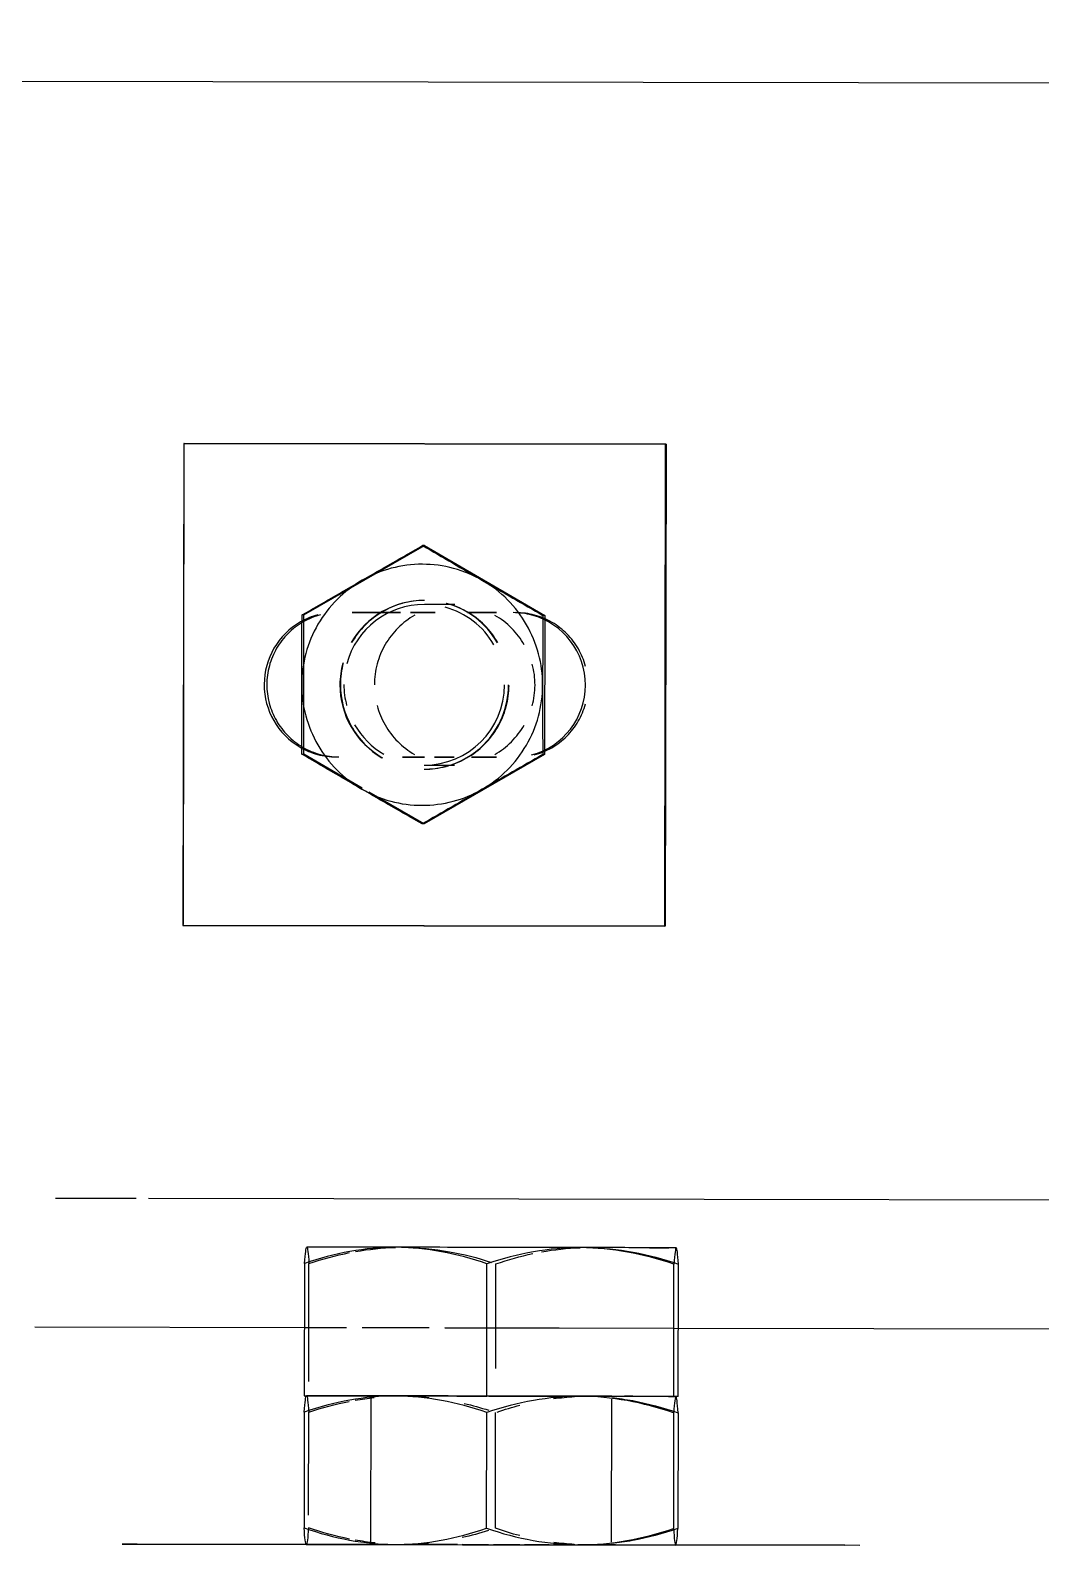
# Model space of a CAD drawing. Header units: metres. Extents: x -354 to -91, y 3 to 562.
# Drawn here: x -273.7244 to -273.5987, y 509.7074 to 509.8979 of the extents above; entities that cross this region are included whole.
import ezdxf

# ---------------------------------------------------------------- set-up
doc = ezdxf.new("R2010")
doc.units = ezdxf.units.M
doc.layers.add('A-DETL-GENF', color=7, linetype='Continuous', lineweight=9)
doc.layers.add('A-GENM', color=7, linetype='Continuous', lineweight=25)

# ---------------------------------------------------------------- blocks, each defined once
blk = doc.blocks.new('T2DPAA-T2D-C3S-RW-M2D-100010_dwg-40802999-DRG-2873034 - CONSTRUCTION SEQUENCE STAGE A8')
at = {"color": 254, "lineweight": 25, "true_color": 0xd0d0d0}
for p, q in [((14.18899, -591.67854), (14.18643, -591.66885)), ((14.20703, -591.74693), (14.18939, -591.68005)), ((14.25023, -591.91064), (14.20703, -591.74693))]:
    blk.add_line(p, q, dxfattribs=at)
blk = doc.blocks.new('T2DPAA-T2D-PWC-RW-M2D-100010_RoadDesign_rvt-1-DRG-2873034 - CONSTRUCTION SEQUENCE STAGE A8')
at = {"color": 254, "lineweight": 25, "true_color": 0xd0d0d0, "rotation": 75.11694444444437}
blk.add_blockref('T2DPAA-T2D-C3S-RW-M2D-100010_dwg-40802999-DRG-2873034 - CONSTRUCTION SEQUENCE STAGE A8', (-1722.33704, 648.01046), dxfattribs=at)
blk = doc.blocks.new('Adaptive point Fascia Panel Bracket - Type T04-68485585-DRG-2873034 - CONSTRUCTION SEQUENCE STAGE A8')
at = {"layer": 'A-GENM', "color": 253, "true_color": 0xa3a3a3}
for p, q in [((-1146.58267, 509.89108), (-1146.9026, 509.89165)), ((-1146.58267, 509.89108), (-1146.90226, 509.89165)), ((-1146.85775, 509.84657), (-1146.85786, 509.78657)), ((-1146.85779, 509.78667), (-1146.85769, 509.84648)), ((-1146.79776, 509.84647), (-1146.85775, 509.84657)), ((-1146.85769, 509.84657), (-1146.85775, 509.84657)), ((-1146.85769, 509.84657), (-1146.79776, 509.84647)), ((-1146.79787, 509.78647), (-1146.79776, 509.84647)), ((-1146.7977, 509.84647), (-1146.79781, 509.78647)), ((-1146.7977, 509.84647), (-1146.79776, 509.84647)), ((-1146.84279, 509.82521), (-1146.82778, 509.83384)), ((-1146.82778, 509.83384), (-1146.82801, 509.83384)), ((-1146.82778, 509.83384), (-1146.8128, 509.82515)), ((-1146.82401, 509.82651), (-1146.82779, 509.82652)), ((-1146.84279, 509.82521), (-1146.84302, 509.82521)), ((-1146.84282, 509.80789), (-1146.84279, 509.82521)), ((-1146.83679, 509.82553), (-1146.83316, 509.82553)), ((-1146.83316, 509.82553), (-1146.83679, 509.82553)), ((-1146.83316, 509.82553), (-1146.83076, 509.82552)), ((-1146.83076, 509.82552), (-1146.83316, 509.82553)), ((-1146.82952, 509.82552), (-1146.82645, 509.82552)), ((-1146.82645, 509.82552), (-1146.82952, 509.82552)), ((-1146.82242, 509.82551), (-1146.8188, 509.8255)), ((-1146.8188, 509.8255), (-1146.82242, 509.82551)), ((-1146.8128, 509.82515), (-1146.81303, 509.82515)), ((-1146.8128, 509.82515), (-1146.81283, 509.80783)), ((-1146.84305, 509.80789), (-1146.84282, 509.80789)), ((-1146.83554, 509.80366), (-1146.84282, 509.80789)), ((-1146.82776, 509.80752), (-1146.8305, 509.80752)), ((-1146.8305, 509.80752), (-1146.82776, 509.80752)), ((-1146.81283, 509.80783), (-1146.82784, 509.7992)), ((-1146.82409, 509.80751), (-1146.82652, 509.80752)), ((-1146.82652, 509.80752), (-1146.82409, 509.80751)), ((-1146.81883, 509.8075), (-1146.82193, 509.80751)), ((-1146.82193, 509.80751), (-1146.81883, 509.8075)), ((-1146.81283, 509.80783), (-1146.81306, 509.80783)), ((-1146.82783, 509.80652), (-1146.82404, 509.80651)), ((-1146.82784, 509.7992), (-1146.83467, 509.80316)), ((-1146.82784, 509.7992), (-1146.82807, 509.7992)), ((-1146.85786, 509.78657), (-1146.79787, 509.78647)), ((-1146.85786, 509.78657), (-1146.85779, 509.78657)), ((-1146.79787, 509.78647), (-1146.85779, 509.78657)), ((-1146.79781, 509.78647), (-1146.79787, 509.78647)), ((-1146.84177, 509.74654), (-1146.84244, 509.74654)), ((-1146.84153, 509.74654), (-1146.84243, 509.74654)), ((-1146.83959, 509.74654), (-1146.84177, 509.74654)), ((-1146.83911, 509.74654), (-1146.84153, 509.74654)), ((-1146.83604, 509.74653), (-1146.83959, 509.74654)), ((-1146.83135, 509.74652), (-1146.83604, 509.74653)), ((-1146.82726, 509.74652), (-1146.83135, 509.74652)), ((-1146.82727, 509.74652), (-1146.83052, 509.74652)), ((-1146.82493, 509.74651), (-1146.82727, 509.74652)), ((-1146.82585, 509.74652), (-1146.82726, 509.74652)), ((-1146.81992, 509.7465), (-1146.82585, 509.74652)), ((-1146.81395, 509.74649), (-1146.81992, 509.7465)), ((-1146.80836, 509.74648), (-1146.81395, 509.74649)), ((-1146.80352, 509.74648), (-1146.80836, 509.74648)), ((-1146.79976, 509.74647), (-1146.80352, 509.74648)), ((-1146.79644, 509.74646), (-1146.79735, 509.74646)), ((-1146.84271, 509.74449), (-1146.84274, 509.72805)), ((-1146.84219, 509.7298), (-1146.84216, 509.74449)), ((-1146.82002, 509.728), (-1146.82, 509.74445)), ((-1146.81891, 509.73144), (-1146.81889, 509.74445)), ((-1146.79675, 509.72796), (-1146.79672, 509.74441)), ((-1146.7962, 509.72796), (-1146.79617, 509.74441)), ((-1146.84274, 509.72805), (-1146.84219, 509.72804)), ((-1146.82002, 509.728), (-1146.84274, 509.72805)), ((-1146.83138, 509.72802), (-1146.84247, 509.72804)), ((-1146.83539, 509.72803), (-1146.84247, 509.72804)), ((-1146.84219, 509.72804), (-1146.83404, 509.72803)), ((-1146.83447, 509.72773), (-1146.8345, 509.70983)), ((-1146.83447, 509.72803), (-1146.83388, 509.72803)), ((-1146.83404, 509.72803), (-1146.83447, 509.72803)), ((-1146.83261, 509.72803), (-1146.83404, 509.72803)), ((-1146.8323, 509.72803), (-1146.83388, 509.72803)), ((-1146.83261, 509.72803), (-1146.8303, 509.72802)), ((-1146.8303, 509.72802), (-1146.83261, 509.72803)), ((-1146.82726, 509.72802), (-1146.83138, 509.72802)), ((-1146.8303, 509.72802), (-1146.82724, 509.72802)), ((-1146.82724, 509.72802), (-1146.8303, 509.72802)), ((-1146.82731, 509.72802), (-1146.82989, 509.72802)), ((-1146.82985, 509.72802), (-1146.82724, 509.72802)), ((-1146.82728, 509.72802), (-1146.82985, 509.72802)), ((-1146.82589, 509.72802), (-1146.82726, 509.72802)), ((-1146.82724, 509.72802), (-1146.82721, 509.72802)), ((-1146.82721, 509.72802), (-1146.82724, 509.72802)), ((-1146.82003, 509.728), (-1146.82721, 509.72802)), ((-1146.8267, 509.72802), (-1146.82365, 509.72801)), ((-1146.82003, 509.728), (-1146.82589, 509.72802)), ((-1146.82305, 509.72801), (-1146.82002, 509.728)), ((-1146.79675, 509.72796), (-1146.82002, 509.728)), ((-1146.80839, 509.72798), (-1146.81995, 509.728)), ((-1146.81978, 509.728), (-1146.80664, 509.72798)), ((-1146.80664, 509.72798), (-1146.81978, 509.728)), ((-1146.81916, 509.728), (-1146.81588, 509.728)), ((-1146.81586, 509.728), (-1146.81899, 509.728)), ((-1146.81892, 509.728), (-1146.81589, 509.728)), ((-1146.81529, 509.728), (-1146.81224, 509.72799)), ((-1146.8117, 509.72799), (-1146.80909, 509.72799)), ((-1146.80902, 509.72799), (-1146.81165, 509.72799)), ((-1146.79738, 509.72796), (-1146.80839, 509.72798)), ((-1146.80664, 509.72798), (-1146.80507, 509.72798)), ((-1146.80507, 509.72798), (-1146.80447, 509.72798)), ((-1146.8049, 509.72798), (-1146.80447, 509.72798)), ((-1146.8045, 509.70984), (-1146.80447, 509.72761)), ((-1146.80447, 509.72798), (-1146.79675, 509.72796)), ((-1146.79647, 509.72796), (-1146.79714, 509.72796)), ((-1146.7962, 509.72796), (-1146.79675, 509.72796)), ((-1146.84275, 509.72599), (-1146.84277, 509.7116)), ((-1146.84222, 509.71316), (-1146.84219, 509.72599)), ((-1146.82005, 509.71156), (-1146.82003, 509.72595)), ((-1146.81895, 509.71156), (-1146.81892, 509.72595)), ((-1146.79676, 509.72591), (-1146.79678, 509.71152)), ((-1146.7962, 509.72591), (-1146.79623, 509.71152)), ((-1146.86543, 509.70959), (-1146.77545, 509.70943)), ((-1146.86356, 509.70958), (-1146.86543, 509.70959)), ((-1146.83392, 509.70953), (-1146.86356, 509.70958)), ((-1146.8425, 509.70954), (-1146.83142, 509.70952)), ((-1146.8425, 509.70954), (-1146.83542, 509.70953)), ((-1146.835, 509.70953), (-1146.83456, 509.70953)), ((-1146.83439, 509.70953), (-1146.83276, 509.70953)), ((-1146.83233, 509.70953), (-1146.83391, 509.70953)), ((-1146.83142, 509.70952), (-1146.82726, 509.70952)), ((-1146.82727, 509.70952), (-1146.83033, 509.70952)), ((-1146.82992, 509.70952), (-1146.82734, 509.70952)), ((-1146.82727, 509.70952), (-1146.82989, 509.70952)), ((-1146.82727, 509.70952), (-1146.82499, 509.70951)), ((-1146.82673, 509.70952), (-1146.82724, 509.70952)), ((-1146.82723, 509.70952), (-1146.82697, 509.70952)), ((-1146.82722, 509.70952), (-1146.80624, 509.70948)), ((-1146.82674, 509.70952), (-1146.82371, 509.70951)), ((-1146.82369, 509.70951), (-1146.82673, 509.70952)), ((-1146.82592, 509.70952), (-1146.80842, 509.70948)), ((-1146.82309, 509.70951), (-1146.81982, 509.7095)), ((-1146.81982, 509.7095), (-1146.82308, 509.70951)), ((-1146.81592, 509.7095), (-1146.81919, 509.7095)), ((-1146.81591, 509.7095), (-1146.81919, 509.7095)), ((-1146.81902, 509.7095), (-1146.81589, 509.7095)), ((-1146.81228, 509.70949), (-1146.81532, 509.7095)), ((-1146.81518, 509.7095), (-1146.81224, 509.70949)), ((-1146.80912, 509.70949), (-1146.81173, 509.70949)), ((-1146.80908, 509.70949), (-1146.81173, 509.70949)), ((-1146.81168, 509.70949), (-1146.80905, 509.70949)), ((-1146.81148, 509.70949), (-1146.80906, 509.70949)), ((-1146.80636, 509.70948), (-1146.80868, 509.70948)), ((-1146.80842, 509.70948), (-1146.79651, 509.70946)), ((-1146.8051, 509.70948), (-1146.80667, 509.70948)), ((-1146.80494, 509.70948), (-1146.80636, 509.70948)), ((-1146.80624, 509.70948), (-1146.80462, 509.70948)), ((-1146.80592, 509.70948), (-1146.80445, 509.70948)), ((-1146.8045, 509.70948), (-1146.80494, 509.70948)), ((-1146.77545, 509.70943), (-1146.80451, 509.70948)), ((-1146.8029, 509.70947), (-1146.7965, 509.70946)), ((-1146.77358, 509.70942), (-1146.77545, 509.70943))]:
    blk.add_line(p, q, dxfattribs=at)
for centre, major_axis, ratio, start_param, end_param in [((-1146.82807, 509.81652), (0.00003, 0.015), 0.999782, 0.261751, 0.523551), ((-1146.82807, 509.81652), (0.00003, 0.015), 0.999782, 6.283137, 6.544937), ((-1146.82807, 509.81652), (0.00003, 0.015), 0.999782, 6.021338, 6.283137), ((-1146.82807, 509.81652), (0.00003, 0.015), 0.999782, 5.759539, 6.021338), ((-1146.82807, 509.81652), (0.00003, 0.015), 0.999782, 0.523551, 0.78535), ((-1146.82807, 509.81652), (0.00003, 0.015), 0.999782, 5.497739, 5.759539), ((-1146.82807, 509.81652), (0.00003, 0.015), 0.999782, 0.78535, 1.04715), ((-1146.82781, 509.81652), (0.00002, 0.01), 0.999782, 0, 1.308949), ((-1146.82781, 509.81652), (0.00002, 0.0105), 0.999782, 0, 1.04715), ((-1146.82775, 509.81652), (0.00002, 0.0105), 0.999782, 0.268217, 0.523551), ((-1146.82775, 509.81652), (0.00002, 0.0105), 0.999782, 0.00598, 0.261751), ((-1146.82781, 509.81652), (0.00002, 0.01), 0.999782, 5.23594, 6.021338), ((-1146.82781, 509.81652), (0.00002, 0.0105), 0.999782, 5.23594, 6.021338), ((-1146.82775, 509.81652), (0.00002, 0.0105), 0.999782, 5.766014, 6.021338), ((-1146.82807, 509.81652), (0.00003, 0.015), 0.999782, 5.23594, 5.497739), ((-1146.83874, 509.81654), (0.00002, 0.009), 0.999782, 0.523551, 2.617946), ((-1146.83841, 509.81654), (0.00002, 0.009), 0.999782, 0.523551, 0.78535), ((-1146.83874, 509.81654), (0.00002, 0.009), 0.999782, 0.261751, 0.523551), ((-1146.83841, 509.81654), (0.00002, 0.009), 0.999782, 0.261751, 0.523551), ((-1146.82775, 509.81652), (0.00002, 0.0105), 0.999782, 0.523551, 0.78535), ((-1146.82402, 509.81651), (0.00002, 0.01), 0.999782, 0.523551, 0.78535), ((-1146.82775, 509.81652), (0.00002, 0.0105), 0.999782, 5.497739, 5.759539), ((-1146.82402, 509.81651), (0.00002, 0.01), 0.999782, 5.497739, 5.759539), ((-1146.81675, 509.8165), (0.00002, 0.009), 0.999782, 6.021338, 6.283137), ((-1146.81642, 509.8165), (0.00002, 0.009), 0.999782, 6.021338, 6.283137), ((-1146.81675, 509.8165), (0.00002, 0.009), 0.999782, 3.403344, 6.021338), ((-1146.81642, 509.8165), (0.00002, 0.009), 0.999782, 5.759539, 6.021338), ((-1146.81642, 509.8165), (0.00002, 0.009), 0.999782, 5.497739, 5.759539), ((-1146.83841, 509.81654), (0.00002, 0.009), 0.999782, 0.78535, 1.04715), ((-1146.82807, 509.81652), (0.00003, 0.015), 0.999782, 1.04715, 1.308949), ((-1146.82775, 509.81652), (0.00002, 0.0105), 0.999782, 0.78535, 1.04715), ((-1146.82402, 509.81651), (0.00002, 0.01), 0.999782, 0.78535, 1.04715), ((-1146.82775, 509.81652), (0.00002, 0.0105), 0.999782, 5.23594, 5.497739), ((-1146.82402, 509.81651), (0.00002, 0.01), 0.999782, 5.23594, 5.497739), ((-1146.82807, 509.81652), (0.00003, 0.015), 0.999782, 4.97414, 5.23594), ((-1146.81642, 509.8165), (0.00002, 0.009), 0.999782, 5.23594, 5.497739), ((-1146.83841, 509.81654), (0.00002, 0.009), 0.999782, 1.04715, 1.308949), ((-1146.82807, 509.81652), (0.00003, 0.015), 0.999782, 1.308949, 1.570748), ((-1146.82402, 509.81651), (0.00002, 0.01), 0.999782, 1.04715, 1.308949), ((-1146.82807, 509.81652), (0.00003, 0.015), 0.999782, 4.712341, 4.97414), ((-1146.81642, 509.8165), (0.00002, 0.009), 0.999782, 4.97414, 5.23594), ((-1146.83841, 509.81654), (0.00002, 0.009), 0.999782, 1.308949, 1.832548), ((-1146.82781, 509.81652), (0.00002, 0.0105), 0.999782, 1.308949, 1.570748), ((-1146.82775, 509.81652), (0.00002, 0.0105), 0.999782, 1.308949, 1.570748), ((-1146.82402, 509.81651), (0.00002, 0.01), 0.999782, 1.308949, 1.570748), ((-1146.82402, 509.81651), (0.00002, 0.01), 0.999782, 4.712341, 4.97414), ((-1146.82807, 509.81652), (0.00003, 0.015), 0.999782, 1.570748, 1.832548), ((-1146.82781, 509.81652), (0.00002, 0.0105), 0.999782, 1.570748, 2.617946), ((-1146.82775, 509.81652), (0.00002, 0.0105), 0.999782, 1.570748, 2.094347), ((-1146.82781, 509.81652), (0.00002, 0.01), 0.999782, 1.570748, 1.832548), ((-1146.82781, 509.81652), (0.00002, 0.01), 0.999782, 3.141593, 4.712341), ((-1146.82781, 509.81652), (0.00002, 0.0105), 0.999782, 3.926943, 4.712341), ((-1146.82775, 509.81652), (0.00002, 0.0105), 0.999782, 4.450542, 4.704627), ((-1146.82402, 509.81651), (0.00002, 0.01), 0.999782, 4.450542, 4.712341), ((-1146.82807, 509.81652), (0.00003, 0.015), 0.999782, 4.450542, 4.712341), ((-1146.83841, 509.81654), (0.00002, 0.009), 0.999782, 1.832548, 2.094347), ((-1146.82402, 509.81651), (0.00002, 0.01), 0.999782, 1.832548, 2.094347), ((-1146.82775, 509.81652), (0.00002, 0.0105), 0.999782, 4.188742, 4.444876), ((-1146.81642, 509.8165), (0.00002, 0.009), 0.999782, 4.188742, 4.450542), ((-1146.83841, 509.81654), (0.00002, 0.009), 0.999782, 2.094347, 2.356147), ((-1146.82807, 509.81652), (0.00003, 0.015), 0.999782, 1.832548, 2.094347), ((-1146.82775, 509.81652), (0.00002, 0.0105), 0.999782, 2.094347, 2.356146), ((-1146.82781, 509.81652), (0.00002, 0.01), 0.999782, 2.094347, 2.617946), ((-1146.82402, 509.81651), (0.00002, 0.01), 0.999782, 2.094347, 2.356147), ((-1146.82775, 509.81652), (0.00002, 0.0105), 0.999782, 3.926943, 4.188742), ((-1146.82402, 509.81651), (0.00002, 0.01), 0.999782, 3.926943, 4.188742), ((-1146.82807, 509.81652), (0.00003, 0.015), 0.999782, 4.188742, 4.450542), ((-1146.81642, 509.8165), (0.00002, 0.009), 0.999782, 3.926943, 4.188742), ((-1146.83841, 509.81654), (0.00002, 0.009), 0.999782, 2.356147, 2.617946), ((-1146.82807, 509.81652), (0.00003, 0.015), 0.999782, 2.094347, 2.356147), ((-1146.82775, 509.81652), (0.00002, 0.0105), 0.999782, 2.356146, 2.617946), ((-1146.82402, 509.81651), (0.00002, 0.01), 0.999782, 2.356147, 2.617946), ((-1146.82781, 509.81652), (0.00002, 0.0105), 0.999782, 3.665144, 3.926943), ((-1146.82775, 509.81652), (0.00002, 0.0105), 0.999782, 3.665143, 3.926943), ((-1146.82402, 509.81651), (0.00002, 0.01), 0.999782, 3.665144, 3.926943), ((-1146.82807, 509.81652), (0.00003, 0.015), 0.999782, 3.926943, 4.188742), ((-1146.81642, 509.8165), (0.00002, 0.009), 0.999782, 3.665143, 3.926943), ((-1146.83874, 509.81654), (0.00002, 0.009), 0.999782, 2.617946, 2.879745), ((-1146.83841, 509.81654), (0.00002, 0.009), 0.999782, 2.617946, 2.879745), ((-1146.83874, 509.81654), (0.00002, 0.009), 0.999782, 2.879745, 3.141545), ((-1146.83841, 509.81654), (0.00002, 0.009), 0.999782, 2.879745, 3.141545), ((-1146.82781, 509.81652), (0.00002, 0.0105), 0.999782, 3.141593, 3.665143), ((-1146.82775, 509.81652), (0.00002, 0.0105), 0.999782, 3.403344, 3.658678), ((-1146.81642, 509.8165), (0.00002, 0.009), 0.999782, 3.403344, 3.665143), ((-1146.82807, 509.81652), (0.00003, 0.015), 0.999782, 2.356147, 2.617946), ((-1146.82775, 509.81652), (0.00002, 0.0105), 0.999782, 3.141593, 3.397316), ((-1146.82807, 509.81652), (0.00003, 0.015), 0.999782, 3.665143, 3.926943), ((-1146.82807, 509.81652), (0.00003, 0.015), 0.999782, 2.617946, 2.879745), ((-1146.82807, 509.81652), (0.00003, 0.015), 0.999782, 3.403344, 3.665143), ((-1146.82807, 509.81652), (0.00003, 0.015), 0.999782, 2.879745, 3.141545), ((-1146.82807, 509.81652), (0.00003, 0.015), 0.999782, 3.141545, 3.403344), ((-1146.81944, 509.7465), (-0.023, 0.00004), 0.000001, 5.476927, 5.738728), ((-1146.81944, 509.7465), (-0.023, 0.00004), 0.000001, 5.215128, 5.476927), ((-1146.81944, 509.7465), (-0.023, 0.00004), 0.000001, 4.691529, 4.953328), ((-1146.81944, 509.7465), (-0.023, 0.00004), 0.000001, 4.429729, 4.691529), ((-1146.81944, 509.7465), (-0.023, 0.00004), 0.000001, 4.16793, 4.429729), ((-1146.81944, 509.7465), (-0.023, 0.00004), 0.000001, 3.906131, 4.167932), ((-1146.81944, 509.7465), (-0.023, 0.00004), 0.000001, 3.644331, 3.906127), ((-1146.81944, 509.7465), (-0.023, 0.00004), 0.000001, 2.597134, 2.858935), ((-1146.81944, 509.7465), (-0.023, 0.00004), 0.000001, 3.382532, 3.644331), ((-1146.81944, 509.7465), (-0.023, 0.00004), 0.000001, 3.141594, 3.382532), ((-1146.81947, 509.728), (-0.015, 0.00003), 0.000001, 6.28318, 6.524125), ((-1146.81947, 509.728), (-0.015, 0.00003), 0.000001, 6.000526, 6.262333), ((-1146.81947, 509.728), (-0.015, 0.00003), 0.000001, 0.240941, 0.502739), ((-1146.81947, 509.728), (-0.015, 0.00003), 0.000001, 5.738736, 6.000526), ((-1146.81947, 509.728), (-0.015, 0.00003), 0.000001, 5.260088, 5.476927), ((-1146.81947, 509.728), (-0.023, 0.00004), 0.000001, 4.953328, 5.058455), ((-1146.81947, 509.728), (-0.015, 0.00003), 0.000001, 5.215125, 5.257187), ((-1146.81947, 509.728), (-0.015, 0.00003), 0.000001, 5.215128, 5.257191), ((-1146.81947, 509.728), (-0.015, 0.00003), 0.000001, 1.028885, 1.53363), ((-1146.81947, 509.728), (-0.015, 0.00003), 0.000001, 4.996704, 5.215128), ((-1146.81947, 509.728), (-0.015, 0.00003), 0.000001, 4.996704, 5.215127), ((-1146.81947, 509.728), (-0.023, 0.00004), 0.000001, 4.736876, 4.869588), ((-1146.81947, 509.728), (-0.015, 0.00003), 0.000001, 4.749837, 4.953328), ((-1146.81947, 509.728), (-0.015, 0.00003), 0.000001, 4.749837, 4.953328), ((-1146.81947, 509.728), (-0.015, 0.00003), 0.000001, 4.47061, 4.691529), ((-1146.81947, 509.728), (-0.015, 0.00003), 0.000001, 4.207497, 4.429729), ((-1146.81947, 509.728), (-0.015, 0.00003), 0.000001, 4.207497, 4.42973), ((-1146.81947, 509.728), (-0.015, 0.00003), 0.000001, 3.944034, 4.16793), ((-1146.81947, 509.728), (-0.015, 0.00003), 0.000001, 3.944034, 4.16793), ((-1146.81947, 509.728), (-0.015, 0.00003), 0.000001, 3.644336, 3.906131), ((-1146.81947, 509.728), (-0.015, 0.00003), 0.000001, 3.644331, 3.906126), ((-1146.81947, 509.728), (-0.015, 0.00003), 0.000001, 2.597134, 2.858937), ((-1146.81947, 509.728), (-0.015, 0.00003), 0.000001, 3.382528, 3.644331), ((-1146.81947, 509.728), (-0.015, 0.00003), 0.000001, 3.382532, 3.644334), ((-1146.81947, 509.728), (-0.015, 0.00003), 0.000001, 2.858933, 3.120725), ((-1146.81947, 509.728), (-0.015, 0.00003), 0.000001, 3.141593, 3.382533), ((-1146.81947, 509.728), (-0.023, 0.00004), 0.000001, 3.382532, 3.90613), ((-1146.81947, 509.728), (-0.023, 0.00004), 0.000001, 2.858933, 3.120729), ((-1146.8195, 509.7095), (-0.0155, 0.00003), 0.000001, 6.000526, 6.262325), ((-1146.8195, 509.7095), (-0.0155, 0.00003), 0.000001, 0.240944, 0.502739), ((-1146.8195, 509.7095), (-0.015, 0.00003), 0.000001, 6.000526, 6.262327), ((-1146.8195, 509.7095), (-0.015, 0.00003), 0.000001, 0, 0.240939), ((-1146.8195, 509.7095), (-0.015, 0.00003), 0.000001, 0.240939, 0.502737), ((-1146.8195, 509.7095), (-0.0155, 0.00003), 0.000001, 0.502737, 1.026337), ((-1146.8195, 509.7095), (-0.015, 0.00003), 0.000001, 0.502739, 0.764537), ((-1146.8195, 509.7095), (-0.0155, 0.00003), 0.000001, 5.2393, 5.44914), ((-1146.8195, 509.7095), (-0.015, 0.00003), 0.000001, 5.260087, 5.47692), ((-1146.8195, 509.7095), (-0.0155, 0.00003), 0.000001, 1.026336, 1.049429), ((-1146.8195, 509.7095), (-0.015, 0.00003), 0.000001, 1.026337, 1.031291), ((-1146.8195, 509.7095), (-0.023, 0.00004), 0.000001, 1.226875, 1.288137), ((-1146.8195, 509.7095), (-0.015, 0.00003), 0.000001, 1.03129, 2.597137), ((-1146.8195, 509.7095), (-0.015, 0.00003), 0.000001, 4.996704, 5.215131), ((-1146.8195, 509.7095), (-0.023, 0.00004), 0.000001, 4.7263, 4.869588), ((-1146.8195, 509.7095), (-0.015, 0.00003), 0.000001, 4.73362, 4.95333), ((-1146.8195, 509.7095), (-0.0155, 0.00003), 0.000001, 4.478419, 4.691529), ((-1146.8195, 509.7095), (-0.015, 0.00003), 0.000001, 4.207497, 4.429729), ((-1146.8195, 509.7095), (-0.015, 0.00003), 0.000001, 2.858933, 3.120732), ((-1146.8195, 509.7095), (-0.0155, 0.00003), 0.000001, 2.858938, 3.120732), ((-1146.8195, 509.7095), (-0.0155, 0.00003), 0.000001, 3.141589, 3.382532)]:
    blk.add_ellipse(centre, major_axis=major_axis, ratio=ratio, start_param=start_param, end_param=end_param, dxfattribs=at)
for points in [[(-1146.83177, 509.83169), (-1146.83052, 509.83241), (-1146.82926, 509.83313), (-1146.82801, 509.83384)], [(-1146.82801, 509.83384), (-1146.82678, 509.83312), (-1146.82554, 509.8324), (-1146.8243, 509.83168)], [(-1146.83555, 509.82952), (-1146.83429, 509.83025), (-1146.83303, 509.83097), (-1146.83177, 509.83169)], [(-1146.8243, 509.83168), (-1146.82306, 509.83095), (-1146.82181, 509.83023), (-1146.82055, 509.8295)], [(-1146.8393, 509.82736), (-1146.83806, 509.82808), (-1146.83681, 509.8288), (-1146.83555, 509.82952)], [(-1146.82055, 509.8295), (-1146.81929, 509.82877), (-1146.81804, 509.82804), (-1146.81678, 509.82732)], [(-1146.84302, 509.82521), (-1146.84179, 509.82592), (-1146.84055, 509.82664), (-1146.8393, 509.82736)], [(-1146.81678, 509.82732), (-1146.81553, 509.82659), (-1146.81428, 509.82587), (-1146.81303, 509.82515)], [(-1146.84305, 509.82089), (-1146.84304, 509.82234), (-1146.84304, 509.82377), (-1146.84302, 509.82521)], [(-1146.81303, 509.82515), (-1146.81304, 509.82372), (-1146.81305, 509.82228), (-1146.81306, 509.82084)], [(-1146.84307, 509.81655), (-1146.84306, 509.818), (-1146.84306, 509.81945), (-1146.84305, 509.82089)], [(-1146.81306, 509.82084), (-1146.81307, 509.81939), (-1146.81307, 509.81795), (-1146.81307, 509.81649)], [(-1146.84307, 509.8122), (-1146.84307, 509.81364), (-1146.84307, 509.81509), (-1146.84307, 509.81655)], [(-1146.81307, 509.81649), (-1146.81308, 509.81504), (-1146.81308, 509.81359), (-1146.81307, 509.81215)], [(-1146.84305, 509.80789), (-1146.84306, 509.80932), (-1146.84307, 509.81076), (-1146.84307, 509.8122)], [(-1146.81307, 509.81215), (-1146.81307, 509.8107), (-1146.81307, 509.80927), (-1146.81306, 509.80783)], [(-1146.83934, 509.80572), (-1146.84059, 509.80645), (-1146.84182, 509.80717), (-1146.84305, 509.80789)], [(-1146.81306, 509.80783), (-1146.81431, 509.80712), (-1146.81557, 509.8064), (-1146.81682, 509.80568)], [(-1146.83559, 509.80354), (-1146.83685, 509.80427), (-1146.8381, 509.805), (-1146.83934, 509.80572)], [(-1146.81682, 509.80568), (-1146.81808, 509.80496), (-1146.81933, 509.80424), (-1146.8206, 509.80352)], [(-1146.83183, 509.80136), (-1146.83308, 509.80209), (-1146.83433, 509.80281), (-1146.83559, 509.80354)], [(-1146.8206, 509.80352), (-1146.82185, 509.80279), (-1146.82311, 509.80207), (-1146.82435, 509.80135)], [(-1146.82807, 509.7992), (-1146.82932, 509.79992), (-1146.83057, 509.80064), (-1146.83183, 509.80136)], [(-1146.82435, 509.80135), (-1146.8256, 509.80063), (-1146.82684, 509.79991), (-1146.82807, 509.7992)], [(-1146.84257, 509.746), (-1146.84253, 509.74632), (-1146.84249, 509.7465), (-1146.84244, 509.74654)], [(-1146.84244, 509.74654), (-1146.84244, 509.74654), (-1146.84244, 509.74654), (-1146.84243, 509.74654)], [(-1146.84243, 509.74654), (-1146.84239, 509.74652), (-1146.84234, 509.74634), (-1146.84229, 509.746)], [(-1146.83135, 509.74652), (-1146.83326, 509.74651), (-1146.83516, 509.74633), (-1146.83706, 509.74599)], [(-1146.83636, 509.74599), (-1146.83472, 509.74627), (-1146.83306, 509.74645), (-1146.8314, 509.7465)], [(-1146.82565, 509.74597), (-1146.82754, 509.74631), (-1146.82944, 509.7465), (-1146.83135, 509.74652)], [(-1146.83052, 509.74652), (-1146.82856, 509.7465), (-1146.82662, 509.74631), (-1146.82468, 509.74597)], [(-1146.80836, 509.74648), (-1146.81031, 509.74647), (-1146.81226, 509.74629), (-1146.8142, 509.74595)], [(-1146.81323, 509.74595), (-1146.81163, 509.74623), (-1146.81002, 509.7464), (-1146.80841, 509.74646)], [(-1146.80251, 509.74593), (-1146.80445, 509.74627), (-1146.8064, 509.74646), (-1146.80836, 509.74648)], [(-1146.80753, 509.74648), (-1146.80562, 509.74646), (-1146.80371, 509.74627), (-1146.80182, 509.74593)], [(-1146.79644, 509.74646), (-1146.79649, 509.74644), (-1146.79654, 509.74626), (-1146.79658, 509.74592)], [(-1146.79643, 509.74646), (-1146.79644, 509.74646), (-1146.79644, 509.74646), (-1146.79644, 509.74646)], [(-1146.7963, 509.74592), (-1146.79635, 509.74623), (-1146.79639, 509.74641), (-1146.79643, 509.74646)], [(-1146.84271, 509.74449), (-1146.84267, 509.74515), (-1146.84262, 509.74566), (-1146.84257, 509.746)], [(-1146.83706, 509.74599), (-1146.83895, 509.74565), (-1146.84084, 509.74515), (-1146.84271, 509.74449)], [(-1146.84229, 509.746), (-1146.84225, 509.74566), (-1146.8422, 509.74515), (-1146.84216, 509.74449)], [(-1146.84216, 509.74449), (-1146.84049, 509.74506), (-1146.83881, 509.74552), (-1146.83712, 509.74585)], [(-1146.82, 509.74445), (-1146.82187, 509.74512), (-1146.82376, 509.74562), (-1146.82565, 509.74597)], [(-1146.82468, 509.74597), (-1146.82292, 509.74565), (-1146.82118, 509.74521), (-1146.81944, 509.74464)], [(-1146.8142, 509.74595), (-1146.81614, 509.74561), (-1146.81807, 509.74511), (-1146.82, 509.74445)], [(-1146.81889, 509.74445), (-1146.81736, 509.74498), (-1146.81583, 509.74541), (-1146.8143, 509.74574)], [(-1146.79672, 509.74441), (-1146.79865, 509.74508), (-1146.80058, 509.74558), (-1146.80251, 509.74593)], [(-1146.80182, 509.74593), (-1146.79993, 509.74558), (-1146.79805, 509.74507), (-1146.79617, 509.74441)], [(-1146.79658, 509.74592), (-1146.79663, 509.74557), (-1146.79668, 509.74507), (-1146.79672, 509.74441)], [(-1146.79617, 509.74441), (-1146.79621, 509.74507), (-1146.79626, 509.74557), (-1146.7963, 509.74592)], [(-1146.84275, 509.72599), (-1146.8427, 509.72665), (-1146.84265, 509.72716), (-1146.84261, 509.7275)], [(-1146.83709, 509.72749), (-1146.83898, 509.72715), (-1146.84087, 509.72665), (-1146.84275, 509.72599)], [(-1146.84261, 509.7275), (-1146.84256, 509.72782), (-1146.84252, 509.728), (-1146.84248, 509.72804)], [(-1146.84248, 509.72804), (-1146.84247, 509.72804), (-1146.84247, 509.72804), (-1146.84247, 509.72804)], [(-1146.84247, 509.72804), (-1146.84242, 509.72802), (-1146.84237, 509.72784), (-1146.84233, 509.7275)], [(-1146.84233, 509.7275), (-1146.84228, 509.72716), (-1146.84224, 509.72665), (-1146.84219, 509.72599)], [(-1146.84219, 509.72599), (-1146.84052, 509.72656), (-1146.83884, 509.72701), (-1146.83716, 509.72734)], [(-1146.83138, 509.72802), (-1146.83329, 509.72801), (-1146.83519, 509.72783), (-1146.83709, 509.72749)], [(-1146.8364, 509.72749), (-1146.83561, 509.72762), (-1146.83483, 509.72773), (-1146.83404, 509.72782)], [(-1146.82568, 509.72747), (-1146.82757, 509.72781), (-1146.82947, 509.728), (-1146.83138, 509.72802)], [(-1146.82984, 509.72801), (-1146.82897, 509.72798), (-1146.8281, 509.72792), (-1146.82723, 509.72783)], [(-1146.82003, 509.72595), (-1146.8219, 509.72662), (-1146.82379, 509.72712), (-1146.82568, 509.72747)], [(-1146.82283, 509.72708), (-1146.82181, 509.72684), (-1146.8208, 509.72656), (-1146.81978, 509.72624)], [(-1146.81423, 509.72745), (-1146.81617, 509.72711), (-1146.8181, 509.72661), (-1146.82003, 509.72595)], [(-1146.80839, 509.72798), (-1146.81034, 509.72797), (-1146.81229, 509.72779), (-1146.81423, 509.72745)], [(-1146.81171, 509.72769), (-1146.81084, 509.7278), (-1146.80997, 509.72788), (-1146.80909, 509.72793)], [(-1146.80255, 509.72743), (-1146.80449, 509.72777), (-1146.80643, 509.72796), (-1146.80839, 509.72798)], [(-1146.80447, 509.7278), (-1146.8036, 509.72771), (-1146.80272, 509.72758), (-1146.80186, 509.72743)], [(-1146.79676, 509.72591), (-1146.79868, 509.72658), (-1146.80061, 509.72708), (-1146.80255, 509.72743)], [(-1146.80186, 509.72743), (-1146.79996, 509.72708), (-1146.79808, 509.72657), (-1146.7962, 509.72591)], [(-1146.79662, 509.72742), (-1146.79666, 509.72707), (-1146.79671, 509.72657), (-1146.79676, 509.72591)], [(-1146.79648, 509.72796), (-1146.79652, 509.72794), (-1146.79657, 509.72776), (-1146.79662, 509.72742)], [(-1146.79647, 509.72796), (-1146.79647, 509.72796), (-1146.79647, 509.72796), (-1146.79648, 509.72796)], [(-1146.79634, 509.72742), (-1146.79638, 509.72773), (-1146.79642, 509.72791), (-1146.79647, 509.72796)], [(-1146.7962, 509.72591), (-1146.79625, 509.72657), (-1146.79629, 509.72707), (-1146.79634, 509.72742)], [(-1146.81874, 509.72601), (-1146.8178, 509.72634), (-1146.81685, 509.72662), (-1146.8159, 509.72687)], [(-1146.84277, 509.7116), (-1146.8409, 509.71093), (-1146.83901, 509.71043), (-1146.83712, 509.71008)], [(-1146.84264, 509.71009), (-1146.84268, 509.71043), (-1146.84273, 509.71094), (-1146.84277, 509.7116)], [(-1146.84251, 509.70955), (-1146.84255, 509.70959), (-1146.84259, 509.70977), (-1146.84264, 509.71009)], [(-1146.84236, 509.71009), (-1146.84241, 509.70975), (-1146.84245, 509.70957), (-1146.8425, 509.70954)], [(-1146.84222, 509.7116), (-1146.84227, 509.71094), (-1146.84231, 509.71043), (-1146.84236, 509.71009)], [(-1146.83712, 509.71021), (-1146.83883, 509.71055), (-1146.84053, 509.71101), (-1146.84222, 509.7116)], [(-1146.83712, 509.71008), (-1146.83523, 509.70974), (-1146.83333, 509.70955), (-1146.83142, 509.70952)], [(-1146.83393, 509.70972), (-1146.83477, 509.70981), (-1146.8356, 509.70993), (-1146.83643, 509.71008)], [(-1146.83142, 509.70952), (-1146.82951, 509.70954), (-1146.82761, 509.70972), (-1146.82571, 509.71006)], [(-1146.82571, 509.71006), (-1146.82382, 509.7104), (-1146.82193, 509.7109), (-1146.82005, 509.71156)], [(-1146.81981, 509.71127), (-1146.8209, 509.71093), (-1146.82199, 509.71063), (-1146.82308, 509.71039)], [(-1146.82005, 509.71156), (-1146.81813, 509.71089), (-1146.8162, 509.71039), (-1146.81426, 509.71004)], [(-1146.81593, 509.71063), (-1146.81694, 509.71089), (-1146.81794, 509.7112), (-1146.81895, 509.71156)], [(-1146.81426, 509.71004), (-1146.81232, 509.7097), (-1146.81038, 509.70951), (-1146.80842, 509.70948)], [(-1146.80842, 509.70948), (-1146.80647, 509.7095), (-1146.80452, 509.70968), (-1146.80258, 509.71002)], [(-1146.80189, 509.71002), (-1146.80276, 509.70986), (-1146.80363, 509.70974), (-1146.8045, 509.70965)], [(-1146.80258, 509.71002), (-1146.80064, 509.71036), (-1146.79871, 509.71086), (-1146.79678, 509.71152)], [(-1146.79623, 509.71152), (-1146.79811, 509.71086), (-1146.79999, 509.71036), (-1146.80189, 509.71002)], [(-1146.79678, 509.71152), (-1146.79674, 509.71085), (-1146.79669, 509.71035), (-1146.79665, 509.71001)], [(-1146.79665, 509.71001), (-1146.7966, 509.70967), (-1146.79656, 509.70949), (-1146.79651, 509.70946)], [(-1146.7965, 509.70947), (-1146.79646, 509.70951), (-1146.79641, 509.70969), (-1146.79637, 509.71001)], [(-1146.79637, 509.71001), (-1146.79632, 509.71035), (-1146.79628, 509.71085), (-1146.79623, 509.71152)], [(-1146.8425, 509.70954), (-1146.8425, 509.70955), (-1146.84251, 509.70955), (-1146.84251, 509.70955)], [(-1146.82727, 509.70971), (-1146.82814, 509.70962), (-1146.82901, 509.70956), (-1146.82988, 509.70954)], [(-1146.80913, 509.70954), (-1146.80998, 509.70959), (-1146.81083, 509.70967), (-1146.81167, 509.70978)], [(-1146.79651, 509.70946), (-1146.79651, 509.70946), (-1146.7965, 509.70947), (-1146.7965, 509.70947)]]:
    blk.add_open_spline(points, degree=3, dxfattribs=at)
blk = doc.blocks.new('T2DPAA-T2D-C3S-RS-M3D-100334_rvt-1-DRG-2873034 - CONSTRUCTION SEQUENCE STAGE A8')
at = {"layer": 'A-GENM', "color": 253, "true_color": 0xa3a3a3}
for p, q in [((-1146.87631, 509.73661), (-1146.84273, 509.73655)), ((-1146.87631, 509.7366), (-1146.84273, 509.73655)), ((-1146.84273, 509.73655), (-1146.83751, 509.73654)), ((-1146.84273, 509.73655), (-1146.83751, 509.73654)), ((-1146.83552, 509.73653), (-1146.82721, 509.73652)), ((-1146.83551, 509.73654), (-1146.82721, 509.73652)), ((-1146.82523, 509.73652), (-1146.79674, 509.73647)), ((-1146.82523, 509.73651), (-1146.79674, 509.73646)), ((-1146.79674, 509.73647), (-1146.69276, 509.73628)), ((-1146.79674, 509.73646), (-1146.69276, 509.73628))]:
    blk.add_line(p, q, dxfattribs=at)
at = {"layer": 'A-GENM', "color": 253, "lineweight": 25, "true_color": 0xa3a3a3}
blk.add_blockref('Adaptive point Fascia Panel Bracket - Type T04-68485585-DRG-2873034 - CONSTRUCTION SEQUENCE STAGE A8', (0, 0), dxfattribs=at)

msp = doc.modelspace()

# ---------------------------------------------------------------- hatches: boundary and pattern name
at = {"layer": 'A-DETL-GENF'}
h = msp.add_hatch(dxfattribs=at)
h.set_pattern_fill('FP_5', color=256, style=0, pattern_type=2)
h.set_pattern_definition([(45, (-500.2926, -694.024), (-0.42426407, 0.42426407), [])])
h.paths.add_polyline_path([(-272.1379, 504.63178), (-272.13788, 504.63178), (-272.12944, 509.38177), (-269.01623, 509.37624), (-269.0148, 509.6107), (-269.00758, 509.61069), (-269.00572, 509.37622), (-268.73368, 509.37573), (-268.64153, 509.90465), (-268.64134, 509.90576), (-266.763, 520.68695), (-275.82462, 520.68695), (-275.82462, 504.63833), (-272.16543, 504.63183)])
h.paths.add_polyline_path([(-273.88277, 509.08985), (-273.88278, 509.08985), (-273.88278, 509.09314)])
h.paths.add_polyline_path([(-274.27368, 509.63066), (-274.27368, 509.63067), (-274.26757, 509.63067)])
h.paths.add_polyline_path([(-271.00494, 509.70557), (-271.00294, 509.70584), (-271.00293, 509.70584)])
h.paths.add_polyline_path([(-273.39919, 509.70804), (-273.39919, 509.70805), (-273.36513, 509.70804)])
h.paths.add_polyline_path([(-269.66251, 509.72493), (-269.66251, 509.72494), (-269.6571, 509.72493)])
h.paths.add_polyline_path([(-270.31511, 509.72591), (-270.31511, 509.72591), (-270.31229, 509.72591)])
h.paths.add_polyline_path([(-268.64153, 509.90465), (-268.64145, 509.9051), (-268.64607, 509.90511)])

# ---------------------------------------------------------------- block references
at = {"lineweight": 5}
for name in ['T2DPAA-T2D-C3S-RS-M3D-100334_rvt-1-DRG-2873034 - CONSTRUCTION SEQUENCE STAGE A8', 'T2DPAA-T2D-PWC-RW-M2D-100010_RoadDesign_rvt-1-DRG-2873034 - CONSTRUCTION SEQUENCE STAGE A8']:
    msp.add_blockref(name, (873.15239, 0), dxfattribs=at)

doc.saveas('drawing.dxf')
